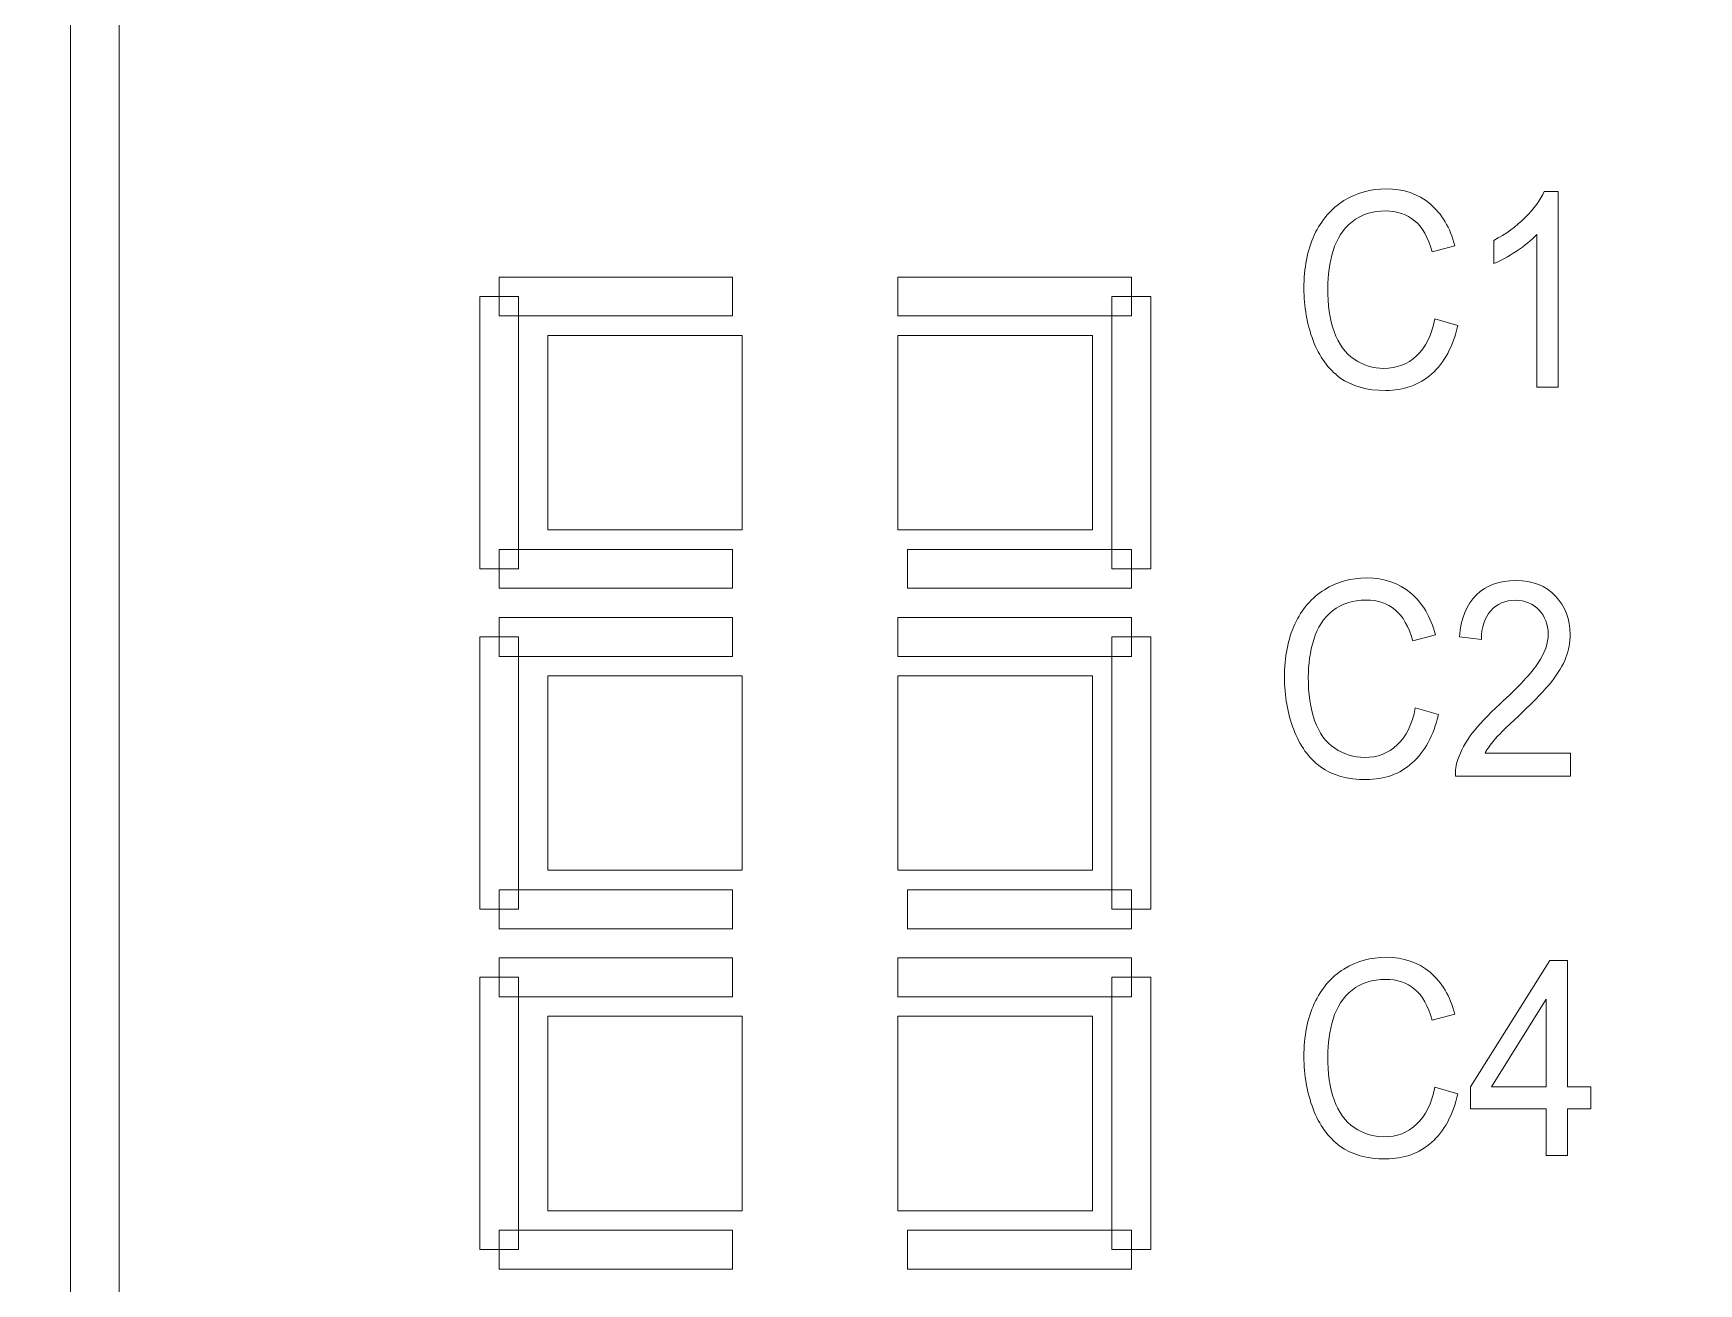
# Model space of a CAD drawing. Header units: millimetres. Extents: x -90 to 99, y -65 to 67.
# Drawn here: x 23.569 to 27.918, y -5.598 to -2.333 of the extents above; entities that cross this region are included whole.
import ezdxf

# ---------------------------------------------------------------- set-up
doc = ezdxf.new("R2010")
doc.units = ezdxf.units.MM
doc.header["$MEASUREMENT"] = 0
for name, color, linetype in [('BG_OUTLINE', 7, 'Continuous'), ('BG_SILKSCREEN_TOP', 7, 'Continuous'), ('PG_SILKSCREEN_TOP', 7, 'Continuous'), ('PIN_TOP', 7, 'Continuous'), ('RD_SILKSCREEN_TOP', 7, 'Continuous')]:
    doc.layers.add(name, color=color, linetype=linetype)

msp = doc.modelspace()

# ---------------------------------------------------------------- linework, layer by layer
at = {"layer": 'BG_OUTLINE', "color": 3, "lineweight": 9}
msp.add_open_spline([(-71.7269, -61.8795), (-71.7269, -61.8795), (-71.7343, 42.2681), (-71.7343, 42.2681), (-71.7343, 42.2681), (-71.7348, 43.0066), (-71.4419, 43.715), (-70.92, 44.2375), (-70.92, 44.2375), (-70.3982, 44.76), (-69.6866, 45.0538), (-68.9482, 45.0543), (-68.9482, 45.0543), (-68.9482, 45.0543), (75.2046, 45.0543), (75.2046, 45.0543), (75.2046, 45.0543), (76.8319, 45.0552), (78.1763, 43.7805), (78.2661, 42.1556), (78.2661, 42.1556), (78.2661, 42.1556), (78.2661, 31.2814), (78.2661, 31.2814), (78.2661, 31.2814), (78.2661, 31.2814), (72.2646, 31.2814), (72.2646, 31.2814), (72.2646, 31.2814), (72.2646, 31.2814), (72.2646, 26.9814), (72.2646, 26.9814), (72.2646, 26.9814), (72.2646, 26.9814), (78.2661, 26.9814), (78.2661, 26.9814), (78.2661, 26.9814), (78.2661, 26.9814), (78.2661, 18.6553), (78.2661, 18.6553), (78.2661, 18.6553), (78.2661, 18.6553), (72.2496, 18.6553), (72.2496, 18.6553), (72.2496, 18.6553), (72.2496, 18.6553), (72.2496, 14.3553), (72.2496, 14.3553), (72.2496, 14.3553), (72.2496, 14.3553), (78.2661, 14.3553), (78.2661, 14.3553), (78.2661, 14.3553), (78.2661, 14.3553), (78.2661, 9.255), (78.2661, 9.255), (78.2661, 9.255), (78.2661, 9.255), (72.2648, 9.255), (72.2648, 9.255), (72.2648, 9.255), (72.2648, 9.255), (72.2648, 4.955), (72.2648, 4.955), (72.2648, 4.955), (72.2648, 4.955), (78.2661, 4.955), (78.2661, 4.955), (78.2661, 4.955), (78.2661, 4.955), (78.2661, -3.3762), (78.2661, -3.3762), (78.2661, -3.3762), (78.2661, -3.3762), (72.2445, -3.3762), (72.2445, -3.3762), (72.2445, -3.3762), (72.2445, -3.3762), (72.2445, -7.6762), (72.2445, -7.6762), (72.2445, -7.6762), (72.2445, -7.6762), (78.2661, -7.6762), (78.2661, -7.6762), (78.2661, -7.6762), (78.2661, -7.6762), (78.2661, -12.7615), (78.2661, -12.7615), (78.2661, -12.7615), (78.2661, -12.7615), (72.2651, -12.7615), (72.2651, -12.7615), (72.2651, -12.7615), (72.2651, -12.7615), (72.2651, -17.0615), (72.2651, -17.0615), (72.2651, -17.0615), (72.2651, -17.0615), (78.2661, -17.0615), (78.2661, -17.0615), (78.2661, -17.0615), (78.2661, -17.0615), (78.2661, -25.4097), (78.2661, -25.4097), (78.2661, -25.4097), (78.2661, -25.4097), (72.2656, -25.4097), (72.2656, -25.4097), (72.2656, -25.4097), (72.2656, -25.4097), (72.2656, -29.7097), (72.2656, -29.7097), (72.2656, -29.7097), (72.2656, -29.7097), (78.2661, -29.7097), (78.2661, -29.7097), (78.2661, -29.7097), (78.2661, -29.7097), (78.2661, -34.793), (78.2661, -34.793), (78.2661, -34.793), (78.2661, -34.793), (72.2679, -34.793), (72.2679, -34.793), (72.2679, -34.793), (72.2679, -34.793), (72.2679, -39.0929), (72.2679, -39.0929), (72.2679, -39.0929), (72.2679, -39.0929), (78.2661, -39.0929), (78.2661, -39.0929), (78.2661, -39.0929), (78.2661, -39.0929), (78.2661, -47.4269), (78.2661, -47.4269), (78.2661, -47.4269), (78.2661, -47.4269), (72.2679, -47.4269), (72.2679, -47.4269), (72.2679, -47.4269), (72.2679, -47.4269), (72.2679, -51.7269), (72.2679, -51.7269), (72.2679, -51.7269), (72.2679, -51.7269), (78.2661, -51.7269), (78.2661, -51.7269), (78.2661, -51.7269), (78.2661, -51.7269), (78.2661, -51.8138), (78.2661, -51.8138), (78.2661, -51.8138), (78.2661, -51.8138), (78.2656, -61.8468), (78.2656, -61.8468), (78.2656, -61.8468), (78.2661, -62.6669), (77.9407, -63.4536), (77.3612, -64.0339), (77.3612, -64.0339), (76.7817, -64.6142), (75.9915, -64.9405), (75.1713, -64.941), (75.1713, -64.941), (75.1713, -64.941), (-68.6609, -64.9456), (-68.6609, -64.9456), (-68.6609, -64.9456), (-69.4735, -64.9461), (-70.2531, -64.6237), (-70.8281, -64.0495), (-70.8281, -64.0495), (-71.4031, -63.4752), (-71.7264, -62.6922), (-71.7269, -61.8795)], degree=3, knots=[0, 0, 0, 0, 0.022727, 0.022727, 0.022727, 0.022727, 0.045455, 0.045455, 0.045455, 0.045455, 0.068182, 0.068182, 0.068182, 0.068182, 0.090909, 0.090909, 0.090909, 0.090909, 0.113636, 0.113636, 0.113636, 0.113636, 0.136364, 0.136364, 0.136364, 0.136364, 0.159091, 0.159091, 0.159091, 0.159091, 0.181818, 0.181818, 0.181818, 0.181818, 0.204545, 0.204545, 0.204545, 0.204545, 0.227273, 0.227273, 0.227273, 0.227273, 0.25, 0.25, 0.25, 0.25, 0.272727, 0.272727, 0.272727, 0.272727, 0.295455, 0.295455, 0.295455, 0.295455, 0.318182, 0.318182, 0.318182, 0.318182, 0.340909, 0.340909, 0.340909, 0.340909, 0.363636, 0.363636, 0.363636, 0.363636, 0.386364, 0.386364, 0.386364, 0.386364, 0.409091, 0.409091, 0.409091, 0.409091, 0.431818, 0.431818, 0.431818, 0.431818, 0.454545, 0.454545, 0.454545, 0.454545, 0.477273, 0.477273, 0.477273, 0.477273, 0.5, 0.5, 0.5, 0.5, 0.522727, 0.522727, 0.522727, 0.522727, 0.545455, 0.545455, 0.545455, 0.545455, 0.568182, 0.568182, 0.568182, 0.568182, 0.590909, 0.590909, 0.590909, 0.590909, 0.613636, 0.613636, 0.613636, 0.613636, 0.636364, 0.636364, 0.636364, 0.636364, 0.659091, 0.659091, 0.659091, 0.659091, 0.681818, 0.681818, 0.681818, 0.681818, 0.704545, 0.704545, 0.704545, 0.704545, 0.727273, 0.727273, 0.727273, 0.727273, 0.75, 0.75, 0.75, 0.75, 0.772727, 0.772727, 0.772727, 0.772727, 0.795455, 0.795455, 0.795455, 0.795455, 0.818182, 0.818182, 0.818182, 0.818182, 0.840909, 0.840909, 0.840909, 0.840909, 0.863636, 0.863636, 0.863636, 0.863636, 0.886364, 0.886364, 0.886364, 0.886364, 0.909091, 0.909091, 0.909091, 0.909091, 0.931818, 0.931818, 0.931818, 0.931818, 0.954545, 0.954545, 0.954545, 0.954545, 0.977273, 0.977273, 0.977273, 0.977273, 1, 1, 1, 1], dxfattribs=at)
at = {"layer": 'BG_SILKSCREEN_TOP', "color": 2, "lineweight": 9}
msp.add_open_spline([(23.7932, -37.4018), (23.7932, -37.4018), (23.6662, -37.4018), (23.6662, -37.4018), (23.6662, -37.4018), (23.6662, -37.4018), (23.6662, 17.5981), (23.6662, 17.5981), (23.6662, 17.5981), (23.6662, 17.5981), (23.7932, 17.5981), (23.7932, 17.5981), (23.7932, 17.5981), (23.7932, 17.5981), (23.7932, -37.4018), (23.7932, -37.4018)], degree=3, knots=[0, 0, 0, 0, 0.25, 0.25, 0.25, 0.25, 0.5, 0.5, 0.5, 0.5, 0.75, 0.75, 0.75, 0.75, 1, 1, 1, 1], dxfattribs=at)
at = {"layer": 'PG_SILKSCREEN_TOP', "color": 6, "lineweight": 9}
for points in [[(24.7856, -3.0712), (24.7856, -3.0712), (24.7856, -2.9696), (24.7856, -2.9696), (24.7856, -2.9696), (24.7856, -2.9696), (25.3952, -2.9696), (25.3952, -2.9696), (25.3952, -2.9696), (25.3952, -2.9696), (25.3952, -3.0712), (25.3952, -3.0712), (25.3952, -3.0712), (25.3952, -3.0712), (24.7856, -3.0712), (24.7856, -3.0712)], [(25.827, -3.0712), (25.827, -3.0712), (25.827, -2.9696), (25.827, -2.9696), (25.827, -2.9696), (25.827, -2.9696), (26.4366, -2.9696), (26.4366, -2.9696), (26.4366, -2.9696), (26.4366, -2.9696), (26.4366, -3.0712), (26.4366, -3.0712), (26.4366, -3.0712), (26.4366, -3.0712), (25.827, -3.0712), (25.827, -3.0712)], [(24.7348, -3.0204), (24.7348, -3.0204), (24.8364, -3.0204), (24.8364, -3.0204), (24.8364, -3.0204), (24.8364, -3.0204), (24.8364, -3.7316), (24.8364, -3.7316), (24.8364, -3.7316), (24.8364, -3.7316), (24.7348, -3.7316), (24.7348, -3.7316), (24.7348, -3.7316), (24.7348, -3.7316), (24.7348, -3.0204), (24.7348, -3.0204)], [(26.3858, -3.0204), (26.3858, -3.0204), (26.4874, -3.0204), (26.4874, -3.0204), (26.4874, -3.0204), (26.4874, -3.0204), (26.4874, -3.7316), (26.4874, -3.7316), (26.4874, -3.7316), (26.4874, -3.7316), (26.3858, -3.7316), (26.3858, -3.7316), (26.3858, -3.7316), (26.3858, -3.7316), (26.3858, -3.0204), (26.3858, -3.0204)], [(24.7856, -3.7824), (24.7856, -3.7824), (24.7856, -3.6808), (24.7856, -3.6808), (24.7856, -3.6808), (24.7856, -3.6808), (25.3952, -3.6808), (25.3952, -3.6808), (25.3952, -3.6808), (25.3952, -3.6808), (25.3952, -3.7824), (25.3952, -3.7824), (25.3952, -3.7824), (25.3952, -3.7824), (24.7856, -3.7824), (24.7856, -3.7824)], [(26.4366, -3.6808), (26.4366, -3.6808), (26.4366, -3.7824), (26.4366, -3.7824), (26.4366, -3.7824), (26.4366, -3.7824), (25.8524, -3.7824), (25.8524, -3.7824), (25.8524, -3.7824), (25.8524, -3.7824), (25.8524, -3.6808), (25.8524, -3.6808), (25.8524, -3.6808), (25.8524, -3.6808), (26.4366, -3.6808), (26.4366, -3.6808)], [(24.7856, -3.9602), (24.7856, -3.9602), (24.7856, -3.8586), (24.7856, -3.8586), (24.7856, -3.8586), (24.7856, -3.8586), (25.3952, -3.8586), (25.3952, -3.8586), (25.3952, -3.8586), (25.3952, -3.8586), (25.3952, -3.9602), (25.3952, -3.9602), (25.3952, -3.9602), (25.3952, -3.9602), (24.7856, -3.9602), (24.7856, -3.9602)], [(25.827, -3.9602), (25.827, -3.9602), (25.827, -3.8586), (25.827, -3.8586), (25.827, -3.8586), (25.827, -3.8586), (26.4366, -3.8586), (26.4366, -3.8586), (26.4366, -3.8586), (26.4366, -3.8586), (26.4366, -3.9602), (26.4366, -3.9602), (26.4366, -3.9602), (26.4366, -3.9602), (25.827, -3.9602), (25.827, -3.9602)], [(24.7348, -3.9094), (24.7348, -3.9094), (24.8364, -3.9094), (24.8364, -3.9094), (24.8364, -3.9094), (24.8364, -3.9094), (24.8364, -4.6206), (24.8364, -4.6206), (24.8364, -4.6206), (24.8364, -4.6206), (24.7348, -4.6206), (24.7348, -4.6206), (24.7348, -4.6206), (24.7348, -4.6206), (24.7348, -3.9094), (24.7348, -3.9094)], [(26.3858, -3.9094), (26.3858, -3.9094), (26.4874, -3.9094), (26.4874, -3.9094), (26.4874, -3.9094), (26.4874, -3.9094), (26.4874, -4.6206), (26.4874, -4.6206), (26.4874, -4.6206), (26.4874, -4.6206), (26.3858, -4.6206), (26.3858, -4.6206), (26.3858, -4.6206), (26.3858, -4.6206), (26.3858, -3.9094), (26.3858, -3.9094)], [(24.7856, -4.6714), (24.7856, -4.6714), (24.7856, -4.5698), (24.7856, -4.5698), (24.7856, -4.5698), (24.7856, -4.5698), (25.3952, -4.5698), (25.3952, -4.5698), (25.3952, -4.5698), (25.3952, -4.5698), (25.3952, -4.6714), (25.3952, -4.6714), (25.3952, -4.6714), (25.3952, -4.6714), (24.7856, -4.6714), (24.7856, -4.6714)], [(26.4366, -4.5698), (26.4366, -4.5698), (26.4366, -4.6714), (26.4366, -4.6714), (26.4366, -4.6714), (26.4366, -4.6714), (25.8524, -4.6714), (25.8524, -4.6714), (25.8524, -4.6714), (25.8524, -4.6714), (25.8524, -4.5698), (25.8524, -4.5698), (25.8524, -4.5698), (25.8524, -4.5698), (26.4366, -4.5698), (26.4366, -4.5698)], [(24.7856, -4.8492), (24.7856, -4.8492), (24.7856, -4.7476), (24.7856, -4.7476), (24.7856, -4.7476), (24.7856, -4.7476), (25.3952, -4.7476), (25.3952, -4.7476), (25.3952, -4.7476), (25.3952, -4.7476), (25.3952, -4.8492), (25.3952, -4.8492), (25.3952, -4.8492), (25.3952, -4.8492), (24.7856, -4.8492), (24.7856, -4.8492)], [(25.827, -4.8492), (25.827, -4.8492), (25.827, -4.7476), (25.827, -4.7476), (25.827, -4.7476), (25.827, -4.7476), (26.4366, -4.7476), (26.4366, -4.7476), (26.4366, -4.7476), (26.4366, -4.7476), (26.4366, -4.8492), (26.4366, -4.8492), (26.4366, -4.8492), (26.4366, -4.8492), (25.827, -4.8492), (25.827, -4.8492)], [(24.7348, -4.7984), (24.7348, -4.7984), (24.8364, -4.7984), (24.8364, -4.7984), (24.8364, -4.7984), (24.8364, -4.7984), (24.8364, -5.5096), (24.8364, -5.5096), (24.8364, -5.5096), (24.8364, -5.5096), (24.7348, -5.5096), (24.7348, -5.5096), (24.7348, -5.5096), (24.7348, -5.5096), (24.7348, -4.7984), (24.7348, -4.7984)], [(26.3858, -4.7984), (26.3858, -4.7984), (26.4874, -4.7984), (26.4874, -4.7984), (26.4874, -4.7984), (26.4874, -4.7984), (26.4874, -5.5096), (26.4874, -5.5096), (26.4874, -5.5096), (26.4874, -5.5096), (26.3858, -5.5096), (26.3858, -5.5096), (26.3858, -5.5096), (26.3858, -5.5096), (26.3858, -4.7984), (26.3858, -4.7984)], [(24.7856, -5.5604), (24.7856, -5.5604), (24.7856, -5.4588), (24.7856, -5.4588), (24.7856, -5.4588), (24.7856, -5.4588), (25.3952, -5.4588), (25.3952, -5.4588), (25.3952, -5.4588), (25.3952, -5.4588), (25.3952, -5.5604), (25.3952, -5.5604), (25.3952, -5.5604), (25.3952, -5.5604), (24.7856, -5.5604), (24.7856, -5.5604)], [(26.4366, -5.4588), (26.4366, -5.4588), (26.4366, -5.5604), (26.4366, -5.5604), (26.4366, -5.5604), (26.4366, -5.5604), (25.8524, -5.5604), (25.8524, -5.5604), (25.8524, -5.5604), (25.8524, -5.5604), (25.8524, -5.4588), (25.8524, -5.4588), (25.8524, -5.4588), (25.8524, -5.4588), (26.4366, -5.4588), (26.4366, -5.4588)]]:
    msp.add_open_spline(points, degree=3, knots=[0, 0, 0, 0, 0.25, 0.25, 0.25, 0.25, 0.5, 0.5, 0.5, 0.5, 0.75, 0.75, 0.75, 0.75, 1, 1, 1, 1], dxfattribs=at)
at = {"layer": 'PIN_TOP', "lineweight": 9}
for points in [[(24.9126, -3.63), (24.9126, -3.63), (24.9126, -3.122), (24.9126, -3.122), (24.9126, -3.122), (24.9126, -3.122), (25.4206, -3.122), (25.4206, -3.122), (25.4206, -3.122), (25.4206, -3.122), (25.4206, -3.63), (25.4206, -3.63), (25.4206, -3.63), (25.4206, -3.63), (24.9126, -3.63), (24.9126, -3.63)], [(25.827, -3.63), (25.827, -3.63), (25.827, -3.122), (25.827, -3.122), (25.827, -3.122), (25.827, -3.122), (26.335, -3.122), (26.335, -3.122), (26.335, -3.122), (26.335, -3.122), (26.335, -3.63), (26.335, -3.63), (26.335, -3.63), (26.335, -3.63), (25.827, -3.63), (25.827, -3.63)], [(24.9126, -4.519), (24.9126, -4.519), (24.9126, -4.011), (24.9126, -4.011), (24.9126, -4.011), (24.9126, -4.011), (25.4206, -4.011), (25.4206, -4.011), (25.4206, -4.011), (25.4206, -4.011), (25.4206, -4.519), (25.4206, -4.519), (25.4206, -4.519), (25.4206, -4.519), (24.9126, -4.519), (24.9126, -4.519)], [(25.827, -4.519), (25.827, -4.519), (25.827, -4.011), (25.827, -4.011), (25.827, -4.011), (25.827, -4.011), (26.335, -4.011), (26.335, -4.011), (26.335, -4.011), (26.335, -4.011), (26.335, -4.519), (26.335, -4.519), (26.335, -4.519), (26.335, -4.519), (25.827, -4.519), (25.827, -4.519)], [(24.9126, -5.408), (24.9126, -5.408), (24.9126, -4.9), (24.9126, -4.9), (24.9126, -4.9), (24.9126, -4.9), (25.4206, -4.9), (25.4206, -4.9), (25.4206, -4.9), (25.4206, -4.9), (25.4206, -5.408), (25.4206, -5.408), (25.4206, -5.408), (25.4206, -5.408), (24.9126, -5.408), (24.9126, -5.408)], [(25.827, -5.408), (25.827, -5.408), (25.827, -4.9), (25.827, -4.9), (25.827, -4.9), (25.827, -4.9), (26.335, -4.9), (26.335, -4.9), (26.335, -4.9), (26.335, -4.9), (26.335, -5.408), (26.335, -5.408), (26.335, -5.408), (26.335, -5.408), (25.827, -5.408), (25.827, -5.408)]]:
    msp.add_open_spline(points, degree=3, knots=[0, 0, 0, 0, 0.25, 0.25, 0.25, 0.25, 0.5, 0.5, 0.5, 0.5, 0.75, 0.75, 0.75, 0.75, 1, 1, 1, 1], dxfattribs=at)
at = {"layer": 'RD_SILKSCREEN_TOP', "color": 8, "lineweight": 9}
for points, knots in [([(27.229, -3.0788), (27.229, -3.0788), (27.2892, -3.0959), (27.2892, -3.0959), (27.2892, -3.0959), (27.2766, -3.1511), (27.2538, -3.1933), (27.2211, -3.2225), (27.2211, -3.2225), (27.1884, -3.2515), (27.1483, -3.266), (27.1009, -3.266), (27.1009, -3.266), (27.0519, -3.266), (27.0121, -3.2548), (26.9814, -3.2325), (26.9814, -3.2325), (26.9507, -3.2101), (26.9273, -3.1778), (26.9113, -3.1354), (26.9113, -3.1354), (26.8953, -3.093), (26.8873, -3.0475), (26.8873, -2.9989), (26.8873, -2.9989), (26.8873, -2.9459), (26.8963, -2.8997), (26.9144, -2.8602), (26.9144, -2.8602), (26.9326, -2.8207), (26.9583, -2.7908), (26.9917, -2.7702), (26.9917, -2.7702), (27.0251, -2.7497), (27.0618, -2.7395), (27.1019, -2.7395), (27.1019, -2.7395), (27.1474, -2.7395), (27.1856, -2.7525), (27.2166, -2.7784), (27.2166, -2.7784), (27.2476, -2.8044), (27.2692, -2.8408), (27.2813, -2.8878), (27.2813, -2.8878), (27.2813, -2.8878), (27.2222, -2.9035), (27.2222, -2.9035), (27.2222, -2.9035), (27.2116, -2.8664), (27.1964, -2.8395), (27.1762, -2.8225), (27.1762, -2.8225), (27.1562, -2.8056), (27.1311, -2.7972), (27.1006, -2.7972), (27.1006, -2.7972), (27.0657, -2.7972), (27.0366, -2.8065), (27.0131, -2.8252), (27.0131, -2.8252), (26.9895, -2.8441), (26.9731, -2.8692), (26.9636, -2.9009), (26.9636, -2.9009), (26.9541, -2.9324), (26.9494, -2.965), (26.9494, -2.9985), (26.9494, -2.9985), (26.9494, -3.0419), (26.955, -3.0796), (26.9661, -3.112), (26.9661, -3.112), (26.9775, -3.1442), (26.995, -3.1684), (27.0188, -3.1844), (27.0188, -3.1844), (27.0426, -3.2004), (27.0683, -3.2083), (27.0961, -3.2083), (27.0961, -3.2083), (27.1297, -3.2083), (27.1582, -3.1974), (27.1816, -3.1757), (27.1816, -3.1757), (27.205, -3.1539), (27.2207, -3.1216), (27.229, -3.0788)], [0, 0, 0, 0, 0.045455, 0.045455, 0.045455, 0.045455, 0.090909, 0.090909, 0.090909, 0.090909, 0.136364, 0.136364, 0.136364, 0.136364, 0.181818, 0.181818, 0.181818, 0.181818, 0.227273, 0.227273, 0.227273, 0.227273, 0.272727, 0.272727, 0.272727, 0.272727, 0.318182, 0.318182, 0.318182, 0.318182, 0.363636, 0.363636, 0.363636, 0.363636, 0.409091, 0.409091, 0.409091, 0.409091, 0.454545, 0.454545, 0.454545, 0.454545, 0.5, 0.5, 0.5, 0.5, 0.545455, 0.545455, 0.545455, 0.545455, 0.590909, 0.590909, 0.590909, 0.590909, 0.636364, 0.636364, 0.636364, 0.636364, 0.681818, 0.681818, 0.681818, 0.681818, 0.727273, 0.727273, 0.727273, 0.727273, 0.772727, 0.772727, 0.772727, 0.772727, 0.818182, 0.818182, 0.818182, 0.818182, 0.863636, 0.863636, 0.863636, 0.863636, 0.909091, 0.909091, 0.909091, 0.909091, 0.954545, 0.954545, 0.954545, 0.954545, 1, 1, 1, 1]), ([(27.5508, -3.2573), (27.5508, -3.2573), (27.4951, -3.2573), (27.4951, -3.2573), (27.4951, -3.2573), (27.4951, -3.2573), (27.4951, -2.859), (27.4951, -2.859), (27.4951, -2.859), (27.4816, -2.8734), (27.464, -2.8877), (27.4422, -2.9021), (27.4422, -2.9021), (27.4204, -2.9164), (27.4007, -2.9272), (27.3834, -2.9343), (27.3834, -2.9343), (27.3834, -2.9343), (27.3834, -2.874), (27.3834, -2.874), (27.3834, -2.874), (27.4147, -2.8575), (27.442, -2.8376), (27.4653, -2.8142), (27.4653, -2.8142), (27.4886, -2.7908), (27.5052, -2.7681), (27.5149, -2.7461), (27.5149, -2.7461), (27.5149, -2.7461), (27.5508, -2.7461), (27.5508, -2.7461), (27.5508, -2.7461), (27.5508, -2.7461), (27.5508, -3.2573), (27.5508, -3.2573)], [0, 0, 0, 0, 0.111111, 0.111111, 0.111111, 0.111111, 0.222222, 0.222222, 0.222222, 0.222222, 0.333333, 0.333333, 0.333333, 0.333333, 0.444444, 0.444444, 0.444444, 0.444444, 0.555556, 0.555556, 0.555556, 0.555556, 0.666667, 0.666667, 0.666667, 0.666667, 0.777778, 0.777778, 0.777778, 0.777778, 0.888889, 0.888889, 0.888889, 0.888889, 1, 1, 1, 1]), ([(27.1782, -4.0948), (27.1782, -4.0948), (27.2384, -4.1119), (27.2384, -4.1119), (27.2384, -4.1119), (27.2258, -4.1671), (27.203, -4.2093), (27.1703, -4.2385), (27.1703, -4.2385), (27.1376, -4.2675), (27.0975, -4.282), (27.0501, -4.282), (27.0501, -4.282), (27.0011, -4.282), (26.9613, -4.2708), (26.9306, -4.2485), (26.9306, -4.2485), (26.8999, -4.2261), (26.8765, -4.1938), (26.8605, -4.1514), (26.8605, -4.1514), (26.8445, -4.109), (26.8365, -4.0635), (26.8365, -4.0149), (26.8365, -4.0149), (26.8365, -3.9619), (26.8455, -3.9157), (26.8636, -3.8762), (26.8636, -3.8762), (26.8818, -3.8367), (26.9075, -3.8068), (26.9409, -3.7862), (26.9409, -3.7862), (26.9743, -3.7657), (27.011, -3.7555), (27.0511, -3.7555), (27.0511, -3.7555), (27.0966, -3.7555), (27.1348, -3.7685), (27.1658, -3.7944), (27.1658, -3.7944), (27.1968, -3.8204), (27.2184, -3.8568), (27.2305, -3.9038), (27.2305, -3.9038), (27.2305, -3.9038), (27.1714, -3.9195), (27.1714, -3.9195), (27.1714, -3.9195), (27.1608, -3.8824), (27.1456, -3.8555), (27.1254, -3.8385), (27.1254, -3.8385), (27.1054, -3.8216), (27.0803, -3.8132), (27.0498, -3.8132), (27.0498, -3.8132), (27.0149, -3.8132), (26.9858, -3.8225), (26.9623, -3.8412), (26.9623, -3.8412), (26.9387, -3.8601), (26.9223, -3.8852), (26.9128, -3.9169), (26.9128, -3.9169), (26.9033, -3.9484), (26.8986, -3.981), (26.8986, -4.0145), (26.8986, -4.0145), (26.8986, -4.0579), (26.9042, -4.0956), (26.9153, -4.128), (26.9153, -4.128), (26.9267, -4.1602), (26.9442, -4.1844), (26.968, -4.2004), (26.968, -4.2004), (26.9918, -4.2164), (27.0175, -4.2243), (27.0453, -4.2243), (27.0453, -4.2243), (27.0789, -4.2243), (27.1074, -4.2134), (27.1308, -4.1917), (27.1308, -4.1917), (27.1542, -4.1699), (27.1699, -4.1376), (27.1782, -4.0948)], [0, 0, 0, 0, 0.045455, 0.045455, 0.045455, 0.045455, 0.090909, 0.090909, 0.090909, 0.090909, 0.136364, 0.136364, 0.136364, 0.136364, 0.181818, 0.181818, 0.181818, 0.181818, 0.227273, 0.227273, 0.227273, 0.227273, 0.272727, 0.272727, 0.272727, 0.272727, 0.318182, 0.318182, 0.318182, 0.318182, 0.363636, 0.363636, 0.363636, 0.363636, 0.409091, 0.409091, 0.409091, 0.409091, 0.454545, 0.454545, 0.454545, 0.454545, 0.5, 0.5, 0.5, 0.5, 0.545455, 0.545455, 0.545455, 0.545455, 0.590909, 0.590909, 0.590909, 0.590909, 0.636364, 0.636364, 0.636364, 0.636364, 0.681818, 0.681818, 0.681818, 0.681818, 0.727273, 0.727273, 0.727273, 0.727273, 0.772727, 0.772727, 0.772727, 0.772727, 0.818182, 0.818182, 0.818182, 0.818182, 0.863636, 0.863636, 0.863636, 0.863636, 0.909091, 0.909091, 0.909091, 0.909091, 0.954545, 0.954545, 0.954545, 0.954545, 1, 1, 1, 1]), ([(27.5832, -4.2132), (27.5832, -4.2132), (27.5832, -4.2733), (27.5832, -4.2733), (27.5832, -4.2733), (27.5832, -4.2733), (27.2828, -4.2733), (27.2828, -4.2733), (27.2828, -4.2733), (27.2823, -4.2582), (27.2845, -4.2438), (27.2892, -4.2299), (27.2892, -4.2299), (27.2968, -4.2069), (27.3091, -4.1844), (27.3259, -4.1621), (27.3259, -4.1621), (27.3429, -4.14), (27.3672, -4.1142), (27.3989, -4.0851), (27.3989, -4.0851), (27.4484, -4.0397), (27.4818, -4.0038), (27.4992, -3.9772), (27.4992, -3.9772), (27.5165, -3.9508), (27.5252, -3.9256), (27.5252, -3.9021), (27.5252, -3.9021), (27.5252, -3.8773), (27.5172, -3.8564), (27.5015, -3.8393), (27.5015, -3.8393), (27.4856, -3.8224), (27.465, -3.8139), (27.4396, -3.8139), (27.4396, -3.8139), (27.4127, -3.8139), (27.3913, -3.8229), (27.3752, -3.841), (27.3752, -3.841), (27.3589, -3.859), (27.3508, -3.884), (27.3506, -3.9159), (27.3506, -3.9159), (27.3506, -3.9159), (27.2932, -3.9094), (27.2932, -3.9094), (27.2932, -3.9094), (27.2972, -3.8614), (27.312, -3.8249), (27.3376, -3.7998), (27.3376, -3.7998), (27.3632, -3.7746), (27.3977, -3.7621), (27.4409, -3.7621), (27.4409, -3.7621), (27.4845, -3.7621), (27.5189, -3.7757), (27.5444, -3.8027), (27.5444, -3.8027), (27.5699, -3.8299), (27.5826, -3.8634), (27.5826, -3.9035), (27.5826, -3.9035), (27.5826, -3.9239), (27.5789, -3.9439), (27.5714, -3.9636), (27.5714, -3.9636), (27.5639, -3.9832), (27.5515, -4.004), (27.5343, -4.0257), (27.5343, -4.0257), (27.5171, -4.0475), (27.4884, -4.0774), (27.4483, -4.1153), (27.4483, -4.1153), (27.4148, -4.1468), (27.3933, -4.1682), (27.3839, -4.1794), (27.3839, -4.1794), (27.3743, -4.1906), (27.3664, -4.2018), (27.3602, -4.2132), (27.3602, -4.2132), (27.3602, -4.2132), (27.5832, -4.2132), (27.5832, -4.2132)], [0, 0, 0, 0, 0.045455, 0.045455, 0.045455, 0.045455, 0.090909, 0.090909, 0.090909, 0.090909, 0.136364, 0.136364, 0.136364, 0.136364, 0.181818, 0.181818, 0.181818, 0.181818, 0.227273, 0.227273, 0.227273, 0.227273, 0.272727, 0.272727, 0.272727, 0.272727, 0.318182, 0.318182, 0.318182, 0.318182, 0.363636, 0.363636, 0.363636, 0.363636, 0.409091, 0.409091, 0.409091, 0.409091, 0.454545, 0.454545, 0.454545, 0.454545, 0.5, 0.5, 0.5, 0.5, 0.545455, 0.545455, 0.545455, 0.545455, 0.590909, 0.590909, 0.590909, 0.590909, 0.636364, 0.636364, 0.636364, 0.636364, 0.681818, 0.681818, 0.681818, 0.681818, 0.727273, 0.727273, 0.727273, 0.727273, 0.772727, 0.772727, 0.772727, 0.772727, 0.818182, 0.818182, 0.818182, 0.818182, 0.863636, 0.863636, 0.863636, 0.863636, 0.909091, 0.909091, 0.909091, 0.909091, 0.954545, 0.954545, 0.954545, 0.954545, 1, 1, 1, 1]), ([(27.229, -5.0854), (27.229, -5.0854), (27.2892, -5.1025), (27.2892, -5.1025), (27.2892, -5.1025), (27.2766, -5.1577), (27.2538, -5.1999), (27.2211, -5.2291), (27.2211, -5.2291), (27.1884, -5.2581), (27.1483, -5.2726), (27.1009, -5.2726), (27.1009, -5.2726), (27.0519, -5.2726), (27.0121, -5.2614), (26.9814, -5.2391), (26.9814, -5.2391), (26.9507, -5.2167), (26.9273, -5.1844), (26.9113, -5.142), (26.9113, -5.142), (26.8953, -5.0996), (26.8873, -5.0541), (26.8873, -5.0055), (26.8873, -5.0055), (26.8873, -4.9525), (26.8963, -4.9063), (26.9144, -4.8668), (26.9144, -4.8668), (26.9326, -4.8273), (26.9583, -4.7974), (26.9917, -4.7768), (26.9917, -4.7768), (27.0251, -4.7563), (27.0618, -4.7461), (27.1019, -4.7461), (27.1019, -4.7461), (27.1474, -4.7461), (27.1856, -4.7591), (27.2166, -4.785), (27.2166, -4.785), (27.2476, -4.811), (27.2692, -4.8474), (27.2813, -4.8944), (27.2813, -4.8944), (27.2813, -4.8944), (27.2222, -4.9101), (27.2222, -4.9101), (27.2222, -4.9101), (27.2116, -4.873), (27.1964, -4.8461), (27.1762, -4.8291), (27.1762, -4.8291), (27.1562, -4.8122), (27.1311, -4.8038), (27.1006, -4.8038), (27.1006, -4.8038), (27.0657, -4.8038), (27.0366, -4.8131), (27.0131, -4.8318), (27.0131, -4.8318), (26.9895, -4.8507), (26.9731, -4.8758), (26.9636, -4.9075), (26.9636, -4.9075), (26.9541, -4.939), (26.9494, -4.9716), (26.9494, -5.0051), (26.9494, -5.0051), (26.9494, -5.0485), (26.955, -5.0862), (26.9661, -5.1186), (26.9661, -5.1186), (26.9775, -5.1508), (26.995, -5.175), (27.0188, -5.191), (27.0188, -5.191), (27.0426, -5.207), (27.0683, -5.2149), (27.0961, -5.2149), (27.0961, -5.2149), (27.1297, -5.2149), (27.1582, -5.204), (27.1816, -5.1823), (27.1816, -5.1823), (27.205, -5.1605), (27.2207, -5.1282), (27.229, -5.0854)], [0, 0, 0, 0, 0.045455, 0.045455, 0.045455, 0.045455, 0.090909, 0.090909, 0.090909, 0.090909, 0.136364, 0.136364, 0.136364, 0.136364, 0.181818, 0.181818, 0.181818, 0.181818, 0.227273, 0.227273, 0.227273, 0.227273, 0.272727, 0.272727, 0.272727, 0.272727, 0.318182, 0.318182, 0.318182, 0.318182, 0.363636, 0.363636, 0.363636, 0.363636, 0.409091, 0.409091, 0.409091, 0.409091, 0.454545, 0.454545, 0.454545, 0.454545, 0.5, 0.5, 0.5, 0.5, 0.545455, 0.545455, 0.545455, 0.545455, 0.590909, 0.590909, 0.590909, 0.590909, 0.636364, 0.636364, 0.636364, 0.636364, 0.681818, 0.681818, 0.681818, 0.681818, 0.727273, 0.727273, 0.727273, 0.727273, 0.772727, 0.772727, 0.772727, 0.772727, 0.818182, 0.818182, 0.818182, 0.818182, 0.863636, 0.863636, 0.863636, 0.863636, 0.909091, 0.909091, 0.909091, 0.909091, 0.954545, 0.954545, 0.954545, 0.954545, 1, 1, 1, 1]), ([(27.5195, -5.2639), (27.5195, -5.2639), (27.5195, -5.142), (27.5195, -5.142), (27.5195, -5.142), (27.5195, -5.142), (27.3223, -5.142), (27.3223, -5.142), (27.3223, -5.142), (27.3223, -5.142), (27.3223, -5.0847), (27.3223, -5.0847), (27.3223, -5.0847), (27.3223, -5.0847), (27.5297, -4.7548), (27.5297, -4.7548), (27.5297, -4.7548), (27.5297, -4.7548), (27.5754, -4.7548), (27.5754, -4.7548), (27.5754, -4.7548), (27.5754, -4.7548), (27.5754, -5.0847), (27.5754, -5.0847), (27.5754, -5.0847), (27.5754, -5.0847), (27.6368, -5.0847), (27.6368, -5.0847), (27.6368, -5.0847), (27.6368, -5.0847), (27.6368, -5.142), (27.6368, -5.142), (27.6368, -5.142), (27.6368, -5.142), (27.5754, -5.142), (27.5754, -5.142), (27.5754, -5.142), (27.5754, -5.142), (27.5754, -5.2639), (27.5754, -5.2639), (27.5754, -5.2639), (27.5754, -5.2639), (27.5195, -5.2639), (27.5195, -5.2639)], [0, 0, 0, 0, 0.090909, 0.090909, 0.090909, 0.090909, 0.181818, 0.181818, 0.181818, 0.181818, 0.272727, 0.272727, 0.272727, 0.272727, 0.363636, 0.363636, 0.363636, 0.363636, 0.454545, 0.454545, 0.454545, 0.454545, 0.545455, 0.545455, 0.545455, 0.545455, 0.636364, 0.636364, 0.636364, 0.636364, 0.727273, 0.727273, 0.727273, 0.727273, 0.818182, 0.818182, 0.818182, 0.818182, 0.909091, 0.909091, 0.909091, 0.909091, 1, 1, 1, 1]), ([(27.5195, -5.0847), (27.5195, -5.0847), (27.5195, -4.8552), (27.5195, -4.8552), (27.5195, -4.8552), (27.5195, -4.8552), (27.3772, -5.0847), (27.3772, -5.0847), (27.3772, -5.0847), (27.3772, -5.0847), (27.5195, -5.0847), (27.5195, -5.0847)], [0, 0, 0, 0, 0.333333, 0.333333, 0.333333, 0.333333, 0.666667, 0.666667, 0.666667, 0.666667, 1, 1, 1, 1])]:
    msp.add_open_spline(points, degree=3, knots=knots, dxfattribs=at)

doc.saveas('drawing.dxf')
